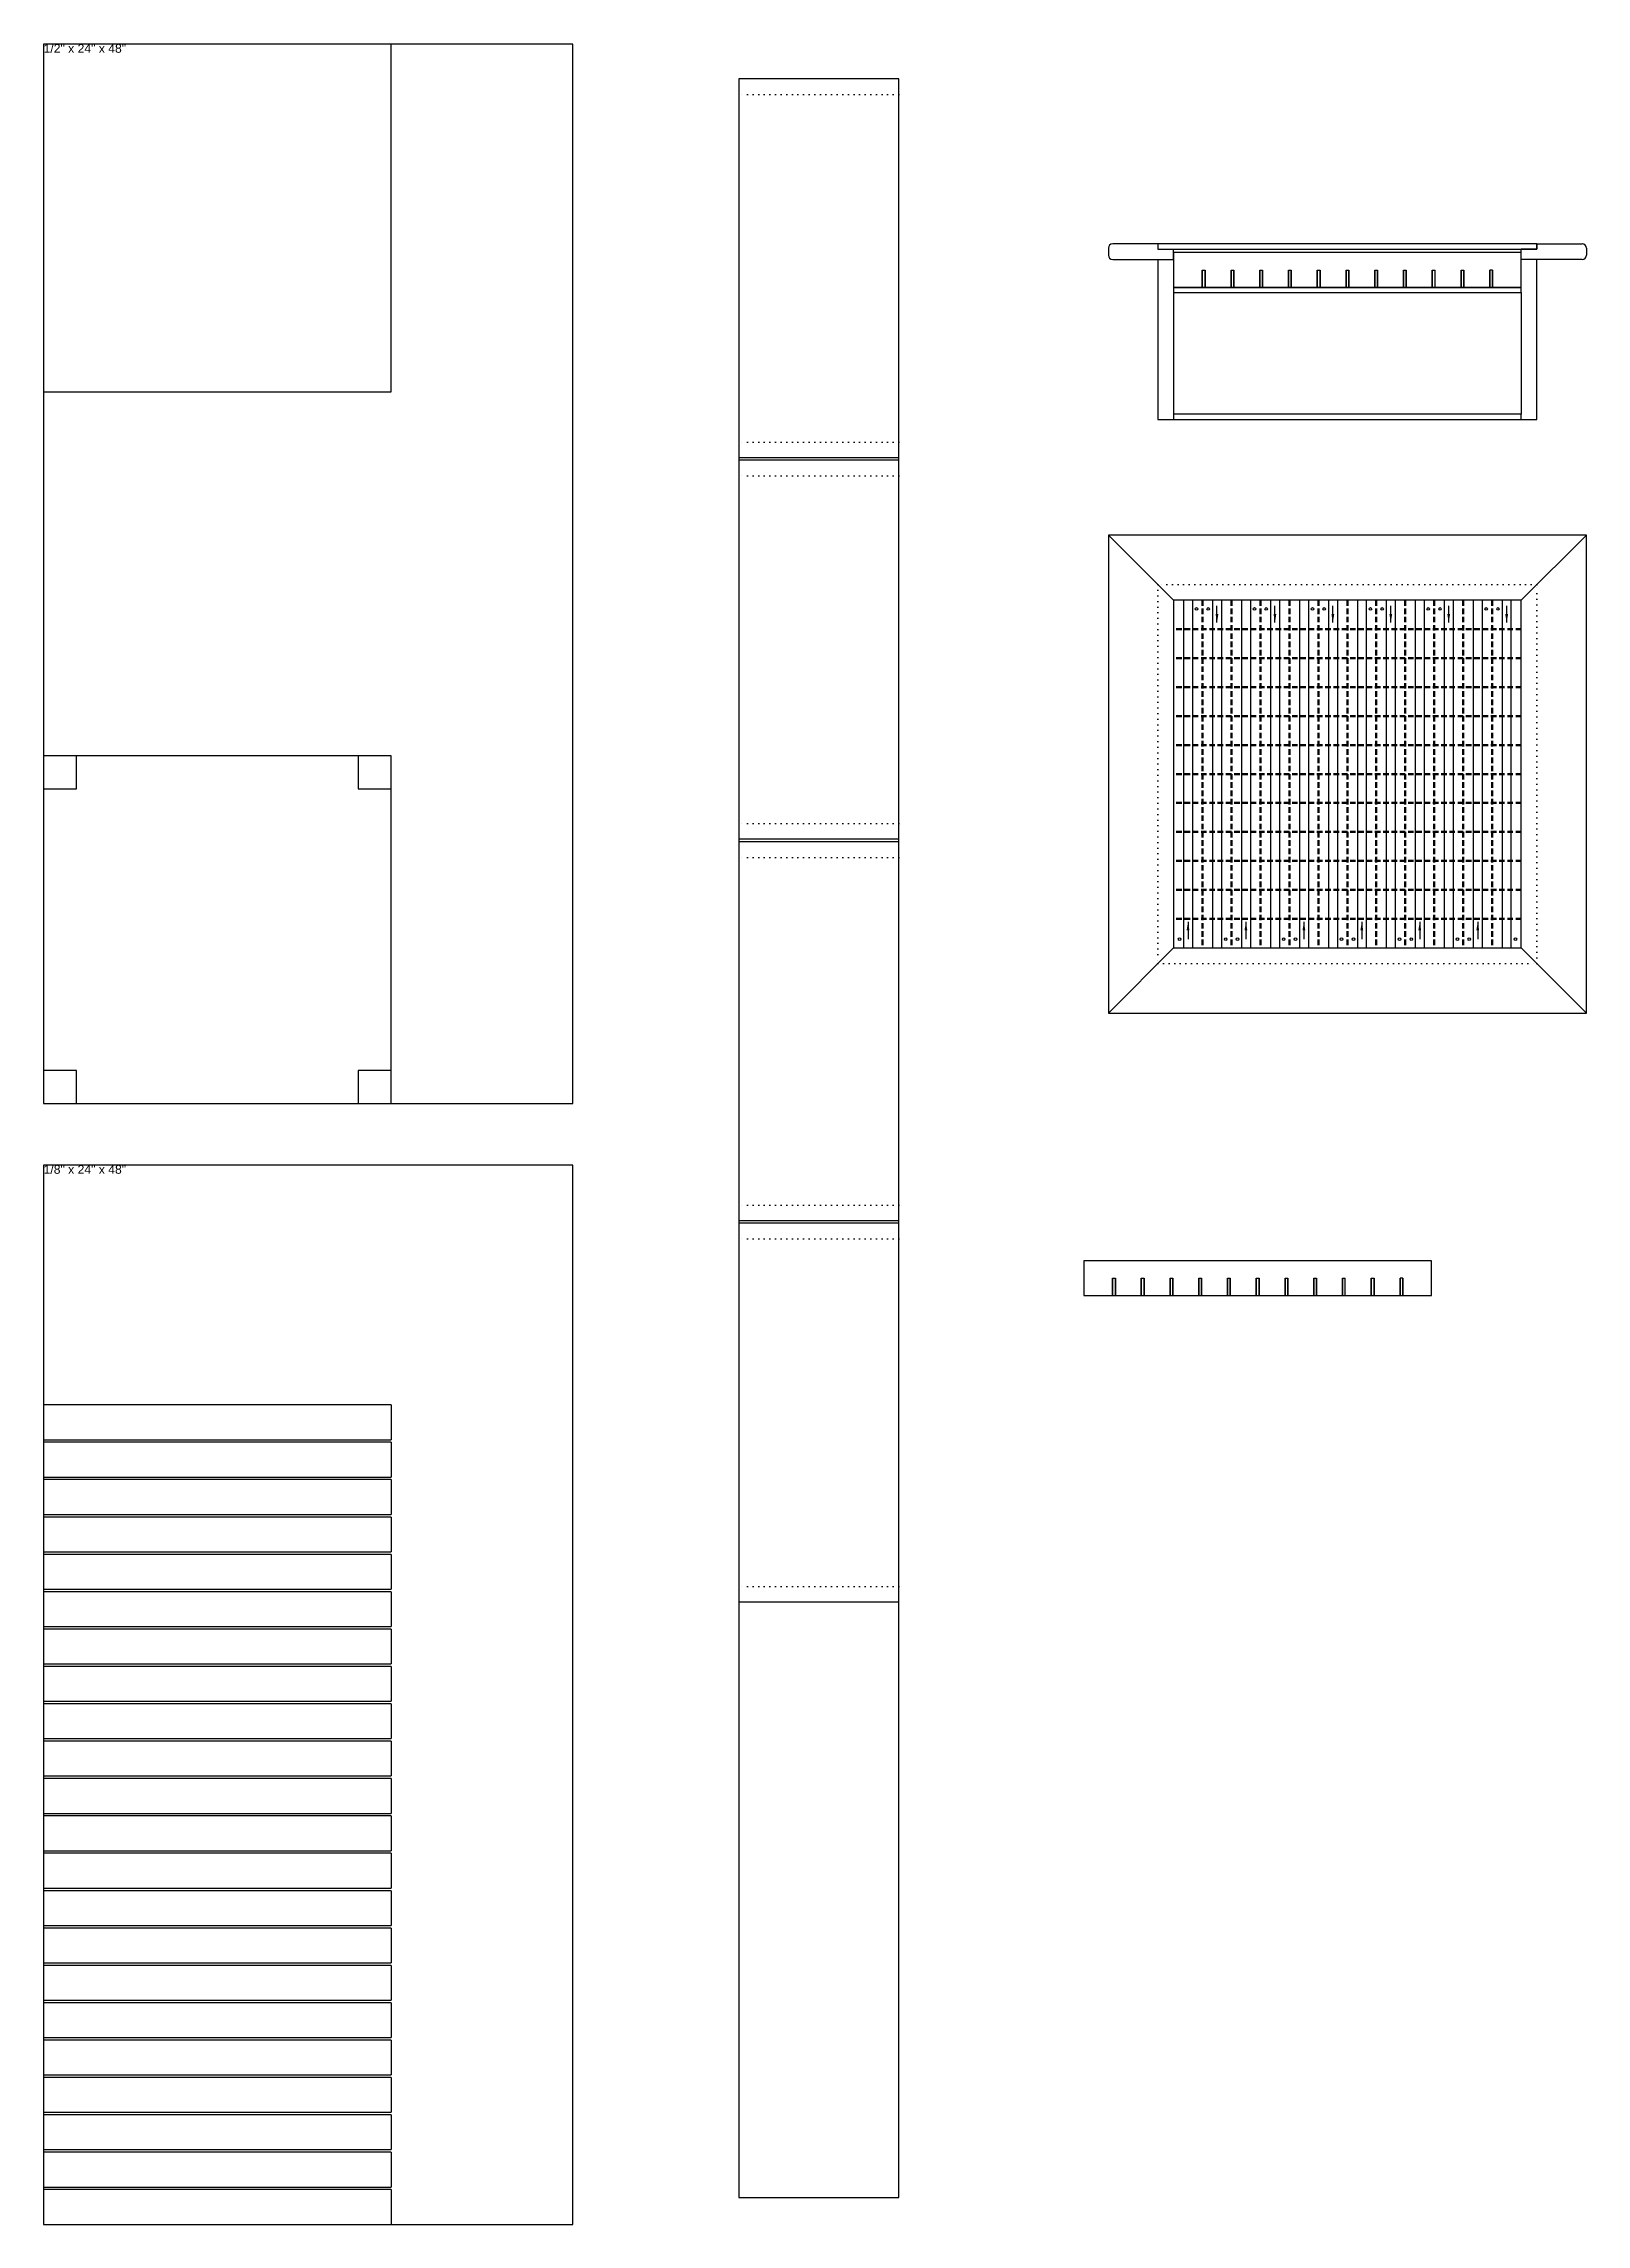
# Model space of a CAD drawing. Header units: millimetres. Extents: x 200 to 1975, y 131 to 2641.
import ezdxf

# ---------------------------------------------------------------- set-up
doc = ezdxf.new("R2010")
doc.units = ezdxf.units.MM
doc.linetypes.add('DASHED2', pattern=[9.525, 6.35, -3.175])
doc.linetypes.add('DOT', pattern=[6.35, 0, -6.35])
doc.layers.get('0').update_dxf_attribs({"linetype": 'CONTINUOUS', "lineweight": 25, "true_color": 0x000000})
doc.styles.get("Standard").update_dxf_attribs({"font": ''})
doc.styles.add('textstyle0', font='')
doc.styles.add('textstyle1', font='')
doc.styles.get('Standard').set_extended_font_data('txt')
doc.styles.get('textstyle0').set_extended_font_data('Arial')
doc.styles.get('textstyle1').set_extended_font_data('Arial')
doc.dimstyles.get("Standard").update_dxf_attribs({"dimtxt": 10, "dimasz": 10, "dimexe": 5, "dimexo": 2.5, "dimgap": 2.5, "dimtad": 1, "dimtxsty": 'Standard', "dimcen": 2.5, "dimadec": 0, "dimazin": 0, "dimtfac": 1, "dimtmove": 0, "dimatfit": 3, "dimfxl": 1, "dimarcsym": 0})

# ---------------------------------------------------------------- blocks, each defined once
blk = doc.blocks.new('slats')
for p, q in [((3.175, 0), (0, 0)), ((0, 0), (0, -40)), ((33.075, 0), (3.175, 0)), ((36.25, 0), (33.075, 0)), ((66.15, 0), (36.25, 0)), ((69.325, 0), (66.15, 0)), ((99.225, 0), (69.325, 0)), ((102.4, 0), (99.225, 0)), ((132.3, 0), (102.4, 0)), ((135.475, 0), (132.3, 0)), ((165.375, 0), (135.475, 0)), ((168.55, 0), (165.375, 0)), ((198.45, 0), (168.55, 0)), ((201.625, 0), (198.45, 0)), ((231.525, 0), (201.625, 0)), ((234.7, 0), (231.525, 0)), ((264.6, 0), (234.7, 0)), ((267.775, 0), (264.6, 0)), ((297.675, 0), (267.775, 0)), ((300.85, 0), (297.675, 0)), ((330.75, 0), (300.85, 0)), ((333.925, 0), (330.75, 0)), ((363.825, 0), (333.925, 0)), ((367, 0), (363.825, 0)), ((396.9, 0), (367, 0)), ((400.075, 0), (396.9, 0)), ((400.075, -40), (400.075, 0)), ((33.075, -40), (33.075, -20)), ((33.075, -20), (33.075, -40)), ((33.075, -20), (36.25, -20)), ((36.25, -40), (36.25, -20)), ((36.25, -20), (36.25, -40)), ((66.15, -40), (66.15, -20)), ((66.15, -20), (66.15, -40)), ((66.15, -20), (69.325, -20)), ((69.325, -40), (69.325, -20)), ((69.325, -20), (69.325, -40)), ((99.225, -40), (99.225, -20)), ((99.225, -20), (99.225, -40)), ((99.225, -20), (102.4, -20)), ((102.4, -40), (102.4, -20)), ((102.4, -20), (102.4, -40)), ((132.3, -40), (132.3, -20)), ((132.3, -20), (132.3, -40)), ((132.3, -20), (135.475, -20)), ((135.475, -40), (135.475, -20)), ((135.475, -20), (135.475, -40)), ((165.375, -40), (165.375, -20)), ((165.375, -20), (165.375, -40)), ((165.375, -20), (168.55, -20)), ((168.55, -40), (168.55, -20)), ((168.55, -20), (168.55, -40)), ((198.45, -40), (198.45, -20)), ((198.45, -20), (198.45, -40)), ((198.45, -20), (201.625, -20)), ((201.625, -40), (201.625, -20)), ((201.625, -20), (201.625, -40)), ((231.525, -40), (231.525, -20)), ((231.525, -20), (231.525, -40)), ((231.525, -20), (234.7, -20)), ((234.7, -40), (234.7, -20)), ((234.7, -20), (234.7, -40)), ((264.6, -40), (264.6, -20)), ((264.6, -20), (264.6, -40)), ((264.6, -20), (267.775, -20)), ((267.775, -40), (267.775, -20)), ((267.775, -20), (267.775, -40)), ((297.675, -40), (297.675, -20)), ((297.675, -20), (297.675, -40)), ((297.675, -20), (300.85, -20)), ((300.85, -40), (300.85, -20)), ((330.75, -40), (330.75, -20)), ((330.75, -20), (330.75, -40)), ((330.75, -20), (333.925, -20)), ((333.925, -40), (333.925, -20)), ((333.925, -20), (333.925, -40)), ((363.825, -40), (363.825, -20)), ((363.825, -20), (363.825, -40)), ((367, -20), (363.825, -20)), ((367, -40), (367, -20)), ((367, -20), (367, -40)), ((0, -40), (3.175, -40)), ((3.175, -40), (33.075, -40)), ((33.075, -40), (36.25, -40)), ((36.25, -40), (66.15, -40)), ((66.15, -40), (69.325, -40)), ((69.325, -40), (99.225, -40)), ((99.225, -40), (102.4, -40)), ((102.4, -40), (132.3, -40)), ((132.3, -40), (135.475, -40)), ((135.475, -40), (165.375, -40)), ((165.375, -40), (168.55, -40)), ((168.55, -40), (198.45, -40)), ((198.45, -40), (201.625, -40)), ((201.625, -40), (231.525, -40)), ((231.525, -40), (234.7, -40)), ((234.7, -40), (264.6, -40)), ((264.6, -40), (267.775, -40)), ((267.775, -40), (297.675, -40)), ((297.675, -40), (300.85, -40)), ((300.85, -40), (330.75, -40)), ((330.75, -40), (333.925, -40)), ((333.925, -40), (363.825, -40)), ((363.825, -40), (367, -40)), ((367, -40), (396.9, -40)), ((396.9, -40), (400.075, -40))]:
    blk.add_line(p, q)

msp = doc.modelspace()

# ---------------------------------------------------------------- linework, layer by layer
for p, q in [((809, 2640), (200, 2640)), ((200, 2640), (200, 1421)), ((713, 2640), (200, 2640)), ((200, 2640), (200, 2127)), ((600, 2640), (200, 2640)), ((200, 2640), (200, 2240)), ((600, 2240), (600, 2640)), ((809, 1421), (809, 2640)), ((1184, 2600), (1000, 2600)), ((1000, 2600), (1000, 162)), ((1184, 162), (1184, 2600)), ((1482, 2410), (1430, 2410)), ((1482, 2410), (1482, 2404)), ((1918, 2410), (1482, 2410)), ((1482, 2410), (1482, 2404)), ((1918, 2404), (1918, 2410)), ((1918, 2410), (1918, 2404)), ((1918, 2410), (1918, 2404)), ((1918, 2410), (1970, 2410)), ((1425, 2405), (1425, 2397)), ((1430, 2392), (1500, 2392)), ((1482, 2404), (1500, 2404)), ((1482, 2404), (1918, 2404)), ((1482, 2392), (1482, 2208)), ((1500, 2392), (1500, 2404)), ((1900, 2400), (1500, 2400)), ((1500, 2400), (1500, 2360)), ((1900, 2392), (1900, 2404)), ((1918, 2404), (1900, 2404)), ((1900, 2360), (1900, 2400)), ((1970, 2392), (1900, 2392)), ((1918, 2208), (1918, 2392)), ((1975, 2405), (1975, 2397)), ((1500, 2360), (1900, 2360)), ((1900, 2360), (1500, 2360)), ((1500, 2360), (1500, 2354)), ((1900, 2354), (1900, 2360)), ((1500, 2354), (1900, 2354)), ((1500, 2354), (1500, 2214)), ((1900, 2354), (1900, 2214)), ((200, 2240), (600, 2240)), ((1900, 2214), (1500, 2214)), ((1500, 2214), (1500, 2208)), ((1900, 2208), (1900, 2214)), ((1482, 2208), (1918, 2208)), ((1500, 2208), (1900, 2208)), ((1184, 2164), (1000, 2164)), ((1184, 2161), (1000, 2161)), ((1975, 2075), (1425, 2075)), ((1425, 2075), (1425, 1525)), ((1500, 2000), (1425, 2075)), ((1900, 2000), (1975, 2075)), ((1975, 1525), (1975, 2075)), ((1900, 2000), (1500, 2000)), ((1500, 2000), (1500, 1600)), ((1511.5, 2000), (1511.5, 1600)), ((1521.8, 2000), (1521.8, 1600)), ((1544.8, 2000), (1544.8, 1600)), ((1555.2, 2000), (1555.2, 1600)), ((1578.2, 2000), (1578.2, 1600)), ((1588.5, 2000), (1588.5, 1600)), ((1611.5, 2000), (1611.5, 1600)), ((1621.8, 2000), (1621.8, 1600)), ((1644.8, 2000), (1644.8, 1600)), ((1655.2, 2000), (1655.2, 1600)), ((1678.2, 2000), (1678.2, 1600)), ((1688.5, 2000), (1688.5, 1600)), ((1711.5, 2000), (1711.5, 1600)), ((1721.8, 2000), (1721.8, 1600)), ((1744.8, 2000), (1744.8, 1600)), ((1755.1, 2000), (1755.1, 1600)), ((1778.1, 2000), (1778.1, 1600)), ((1788.5, 2000), (1788.5, 1600)), ((1811.5, 2000), (1811.5, 1600)), ((1821.8, 2000), (1821.8, 1600)), ((1844.8, 2000), (1844.8, 1600)), ((1855.1, 2000), (1855.1, 1600)), ((1878.1, 2000), (1878.1, 1600)), ((1888.5, 1600), (1888.5, 2000)), ((1900, 1600), (1900, 2000)), ((200, 1934), (200, 1421)), ((200, 1934), (200, 1896)), ((600, 1821), (200, 1821)), ((200, 1821), (200, 1421)), ((238, 1821), (200, 1821)), ((200, 1821), (200, 1783)), ((238, 1783), (238, 1821)), ((600, 1821), (562, 1821)), ((562, 1821), (562, 1783)), ((600, 1421), (600, 1821)), ((600, 1783), (600, 1821)), ((200, 1783), (238, 1783)), ((562, 1783), (600, 1783)), ((1184, 1725), (1000, 1725)), ((1184, 1722), (1000, 1722)), ((1500, 1600), (1425, 1525)), ((1500, 1600), (1900, 1600)), ((1900, 1600), (1975, 1525)), ((1425, 1525), (1975, 1525)), ((238, 1459), (200, 1459)), ((200, 1459), (200, 1421)), ((238, 1421), (238, 1459)), ((600, 1459), (562, 1459)), ((562, 1459), (562, 1421)), ((600, 1421), (600, 1459)), ((200, 1421), (809, 1421)), ((200, 1421), (713, 1421)), ((200, 1421), (238, 1421)), ((200, 1421), (600, 1421)), ((562, 1421), (600, 1421)), ((809, 1350), (200, 1350)), ((200, 1350), (200, 131)), ((809, 131), (809, 1350)), ((1184, 1286), (1000, 1286)), ((1184, 1283), (1000, 1283)), ((600, 1074), (200, 1074)), ((200, 1074), (200, 1034)), ((600, 1074), (600, 1034)), ((200, 1034), (600, 1034)), ((600, 1031), (200, 1031)), ((200, 1031), (200, 991)), ((600, 1031), (600, 991)), ((200, 991), (600, 991)), ((600, 988), (200, 988)), ((200, 988), (200, 948)), ((600, 988), (600, 948)), ((200, 948), (600, 948)), ((600, 945), (200, 945)), ((200, 945), (200, 905)), ((600, 945), (600, 905)), ((200, 905), (600, 905)), ((600, 902), (200, 902)), ((200, 902), (200, 862)), ((600, 902), (600, 862)), ((200, 862), (600, 862)), ((600, 859), (200, 859)), ((200, 859), (200, 819)), ((600, 859), (600, 819)), ((1184, 847), (1000, 847)), ((200, 819), (600, 819)), ((600, 816), (200, 816)), ((200, 816), (200, 776)), ((600, 816), (600, 776)), ((200, 776), (600, 776)), ((600, 773), (200, 773)), ((200, 773), (200, 733)), ((600, 773), (600, 733)), ((200, 733), (600, 733)), ((600, 730), (200, 730)), ((200, 730), (200, 690)), ((600, 730), (600, 690)), ((200, 690), (600, 690)), ((600, 687), (200, 687)), ((200, 687), (200, 647)), ((600, 687), (600, 647)), ((200, 647), (600, 647)), ((600, 644), (200, 644)), ((200, 644), (200, 604)), ((600, 644), (600, 604)), ((200, 604), (600, 604)), ((600, 601), (200, 601)), ((200, 601), (200, 561)), ((600, 601), (600, 561)), ((200, 561), (600, 561)), ((600, 558), (200, 558)), ((200, 558), (200, 518)), ((600, 558), (600, 518)), ((200, 518), (600, 518)), ((600, 515), (200, 515)), ((200, 515), (200, 475)), ((600, 515), (600, 475)), ((200, 475), (600, 475)), ((600, 472), (200, 472)), ((200, 472), (200, 432)), ((600, 472), (600, 432)), ((200, 432), (600, 432)), ((600, 429), (200, 429)), ((200, 429), (200, 389)), ((600, 429), (600, 389)), ((200, 389), (600, 389)), ((600, 386), (200, 386)), ((200, 386), (200, 346)), ((600, 386), (600, 346)), ((200, 346), (600, 346)), ((600, 343), (200, 343)), ((200, 343), (200, 303)), ((600, 343), (600, 303)), ((200, 303), (600, 303)), ((600, 300), (200, 300)), ((200, 300), (200, 260)), ((600, 300), (600, 260)), ((200, 260), (600, 260)), ((600, 257), (200, 257)), ((200, 257), (200, 217)), ((600, 257), (600, 217)), ((200, 217), (600, 217)), ((600, 214), (200, 214)), ((200, 214), (200, 174)), ((600, 214), (600, 174)), ((200, 174), (600, 174)), ((600, 171), (200, 171)), ((200, 171), (200, 131)), ((600, 171), (600, 131)), ((1000, 162), (1184, 162)), ((200, 131), (809, 131)), ((200, 131), (750, 131))]:
    msp.add_line(p, q)
at = {"linetype": 'DOT'}
for p, q in [((1184, 2582), (1000, 2582)), ((1184, 2182), (1000, 2182)), ((1184, 2143), (1000, 2143)), ((1918, 2018), (1482, 2018)), ((1482, 2018), (1482, 1582)), ((1918, 1582), (1918, 2018)), ((1184, 1743), (1000, 1743)), ((1184, 1704), (1000, 1704)), ((1482, 1582), (1918, 1582)), ((1184, 1304), (1000, 1304)), ((1184, 1265), (1000, 1265)), ((1184, 865), (1000, 865))]:
    msp.add_line(p, q, dxfattribs=at)
at = {"color": 9, "linetype": 'DASHED2', "lineweight": 158, "true_color": 0xc0c0c0}
for p, q in [((1533.3, 2000), (1533.3, 1600)), ((1566.7, 2000), (1566.7, 1600)), ((1600, 2000), (1600, 1600)), ((1633.3, 2000), (1633.3, 1600)), ((1666.7, 2000), (1666.7, 1600)), ((1700, 2000), (1700, 1600)), ((1733.3, 2000), (1733.3, 1600)), ((1766.6, 2000), (1766.6, 1600)), ((1800, 2000), (1800, 1600)), ((1833.3, 2000), (1833.3, 1600)), ((1866.6, 2000), (1866.6, 1600))]:
    msp.add_line(p, q, dxfattribs=at)
at = {"color": 9, "linetype": 'DASHED2', "lineweight": 200, "true_color": 0xc0c0c0}
for p, q in [((1900, 1966.7), (1500, 1966.7)), ((1900, 1933.3), (1500, 1933.3)), ((1900, 1900), (1500, 1900)), ((1900, 1866.7), (1500, 1866.7)), ((1900, 1833.3), (1500, 1833.3)), ((1900, 1800), (1500, 1800)), ((1900, 1766.7), (1500, 1766.7)), ((1900, 1733.4), (1500, 1733.4)), ((1900, 1700), (1500, 1700)), ((1900, 1666.7), (1500, 1666.7)), ((1900, 1633.4), (1500, 1633.4))]:
    msp.add_line(p, q, dxfattribs=at)
for centre in [(1526.5, 1990), (1540, 1990), (1593.2, 1990), (1606.7, 1990), (1659.8, 1990), (1673.3, 1990), (1726.5, 1990), (1740, 1990), (1793.1, 1990), (1806.6, 1990), (1859.8, 1990), (1873.3, 1990), (1507, 1610), (1560, 1610), (1573.7, 1610), (1626.7, 1610), (1640.3, 1610), (1693.3, 1610), (1707, 1610), (1760, 1610), (1773.6, 1610), (1826.6, 1610), (1840.3, 1610), (1893.3, 1610)]:
    msp.add_circle(centre, 1.5)
for centre, start, end in [((1430, 2405), 90, 180), ((1970, 2405), 0, 90), ((1430, 2397), 180, 270), ((1970, 2397), 270, 0)]:
    msp.add_arc(centre, 5, start, end)

# ---------------------------------------------------------------- block references
for p in [(1500, 2400), (1396.8, 1240)]:
    msp.add_blockref('slats', p)

# ---------------------------------------------------------------- texts
at = {"char_height": 10, "attachment_point": 1}
for s, insert, style in [('1/2" x 24" x 48"', (200, 2640), 'textstyle0'), ('1/8" x 24" x 48"', (200, 1350), 'textstyle1')]:
    msp.add_mtext(s, dxfattribs=dict(at, insert=insert, style=style))

# ---------------------------------------------------------------- leaders
for points in [[(1550, 1974.2), (1550, 1993.6)], [(1616.7, 1974.2), (1616.6, 1993.6)], [(1683.3, 1974.2), (1683.3, 1993.6)], [(1750, 1974.2), (1750, 1993.6)], [(1816.6, 1974.2), (1816.6, 1993.6)], [(1883.3, 1974.2), (1883.3, 1993.6)], [(1516.7, 1630), (1516.7, 1610)], [(1583.3, 1630), (1583.3, 1610)], [(1650, 1630), (1650, 1610)], [(1716.6, 1630), (1716.6, 1610)], [(1783.3, 1630), (1783.3, 1610)], [(1850, 1630), (1850, 1610)]]:
    msp.add_leader(points, dimstyle='Standard')

doc.saveas('drawing.dxf')
